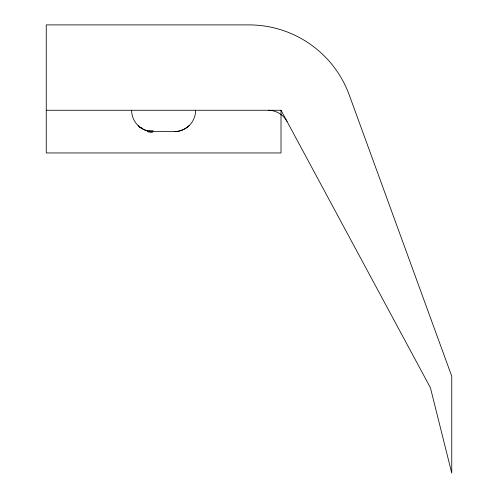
<?xml version="1.0" encoding="UTF-8"?>
<svg xmlns="http://www.w3.org/2000/svg" width="498" height="498" viewBox="0 0 498 498"><rect width="100%" height="100%" fill="white"/><g stroke="black" fill="none" stroke-linecap="round" stroke-linejoin="round"><path stroke-width="0.75" d="M189.14 125.608C185.517 129.194 179.703 131.771 174.3 131.615L152.954 131.615A21.346 21.346 0 0 1 131.615 110.27M46.246 110.27L281.015 110.27L430.415 387.73L451.754 473.1L451.754 376.239L349.279 95.068A106.715 106.715 0 0 0 249.012 24.9L46.246 24.9L46.246 152.954L281.015 152.954L281.015 110.27M148.167 131.067L144.495 129.866L140.946 127.911M140.355 127.494L138.127 125.621M268.266 110.27A21.346 21.346 0 0 1 287.06 121.493M195.646 110.27A21.346 21.346 0 0 1 174.3 131.615M153.365 130.806A19.889 11.043 -16.5 0 1 148.771 130.414M152.55 132.424A19.889 12.394 -21.4 0 1 147.645 131.64M139.982 127.712A27.564 5.092 17 0 1 139.465 127.301M142.042 128.142A27.564 4.675 18.6 0 1 141.401 127.725"/></g></svg>
